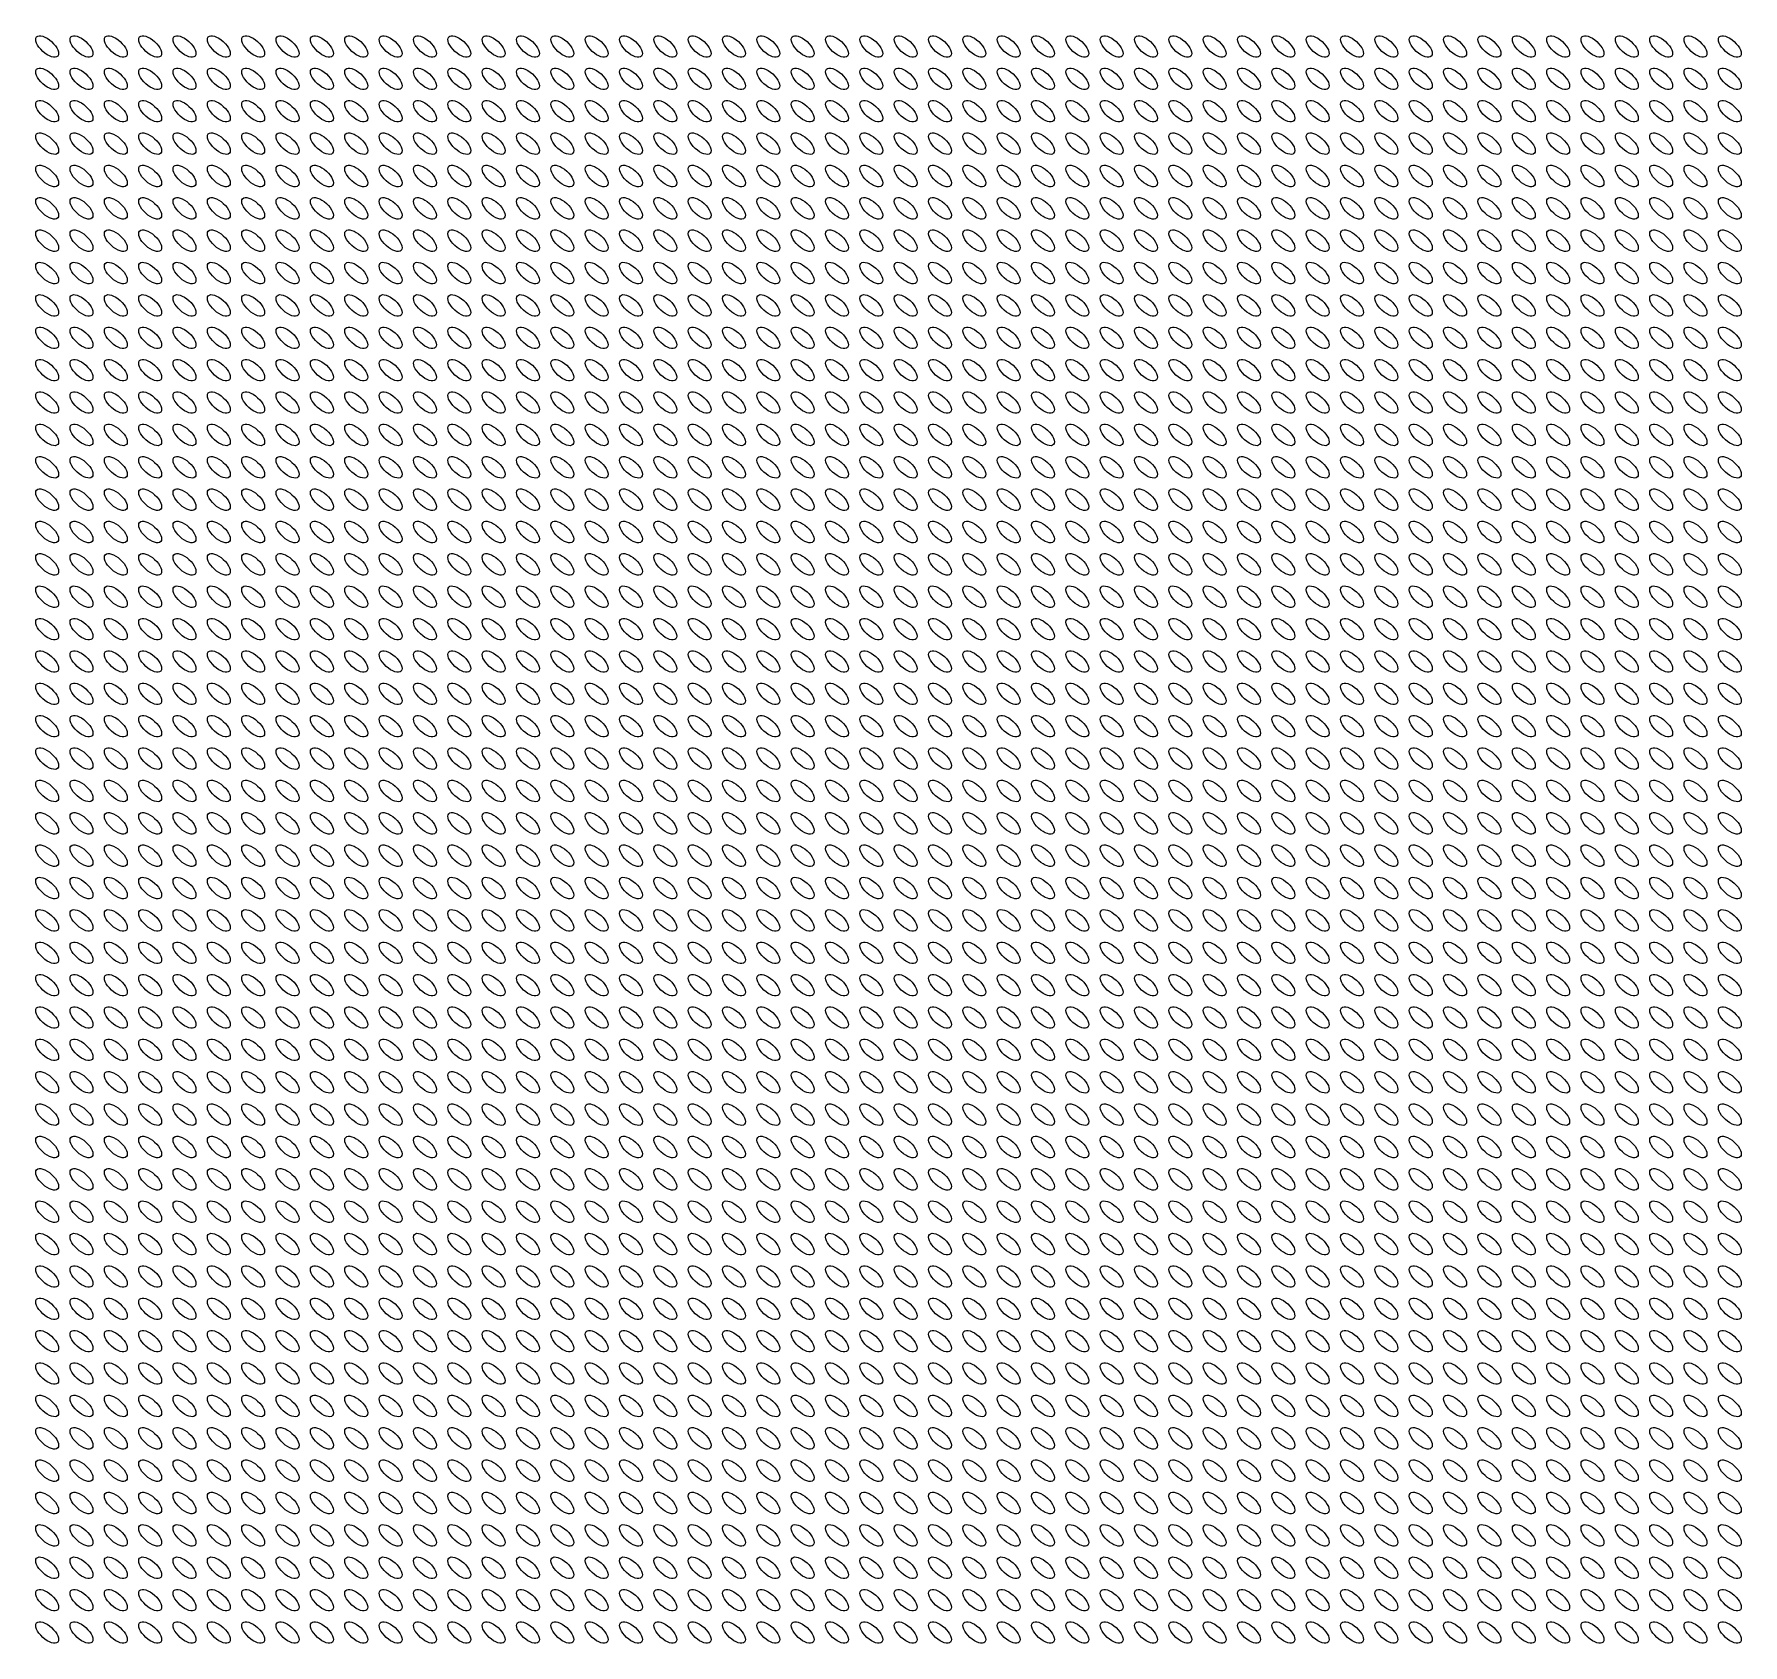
# Model space of a CAD drawing. Header units: millimetres. Extents: x -611 to 549575, y 70 to 518622.
# Drawn here: x -611 to 273812, y 70 to 258725 of the extents above; entities that cross this region are included whole.
import ezdxf

# ---------------------------------------------------------------- set-up
doc = ezdxf.new("R2010")
doc.units = ezdxf.units.MM

# ---------------------------------------------------------------- blocks, each defined once
blk = doc.blocks.new('*U2')
blk.add_ellipse((0, 0), major_axis=(1695, -1547), ratio=0.4610579)
blk = doc.blocks.new('*U3')
at = {"color": 0, "linetype": 'ByBlock', "lineweight": -2, "transparency": 16777216}
for p in [(0, 254699), (5515, 254699), (11030, 254699), (16546, 254699), (22061, 254699), (27576, 254699), (33091, 254699), (38607, 254699), (44122, 254699), (49637, 254699), (55152, 254699), (60668, 254699), (66183, 254699), (71698, 254699), (77213, 254699), (82729, 254699), (88244, 254699), (93759, 254699), (99274, 254699), (104790, 254699), (110305, 254699), (115820, 254699), (121335, 254699), (126851, 254699), (132366, 254699), (137881, 254699), (143396, 254699), (148912, 254699), (154427, 254699), (159942, 254699), (165457, 254699), (170973, 254699), (176488, 254699), (182003, 254699), (187518, 254699), (193034, 254699), (198549, 254699), (204064, 254699), (209579, 254699), (215095, 254699), (220610, 254699), (226125, 254699), (231640, 254699), (237156, 254699), (242671, 254699), (248186, 254699), (253701, 254699), (259217, 254699), (264732, 254699), (270247, 254699), (0, 249501), (5515, 249501), (11030, 249501), (16546, 249501), (22061, 249501), (27576, 249501), (33091, 249501), (38607, 249501), (44122, 249501), (49637, 249501), (55152, 249501), (60668, 249501), (66183, 249501), (71698, 249501), (77213, 249501), (82729, 249501), (88244, 249501), (93759, 249501), (99274, 249501), (104790, 249501), (110305, 249501), (115820, 249501), (121335, 249501), (126851, 249501), (132366, 249501), (137881, 249501), (143396, 249501), (148912, 249501), (154427, 249501), (159942, 249501), (165457, 249501), (170973, 249501), (176488, 249501), (182003, 249501), (187518, 249501), (193034, 249501), (198549, 249501), (204064, 249501), (209579, 249501), (215095, 249501), (220610, 249501), (226125, 249501), (231640, 249501), (237156, 249501), (242671, 249501), (248186, 249501), (253701, 249501), (259217, 249501), (264732, 249501), (270247, 249501), (0, 244303), (5515, 244303), (11030, 244303), (16546, 244303), (22061, 244303), (27576, 244303), (33091, 244303), (38607, 244303), (44122, 244303), (49637, 244303), (55152, 244303), (60668, 244303), (66183, 244303), (71698, 244303), (77213, 244303), (82729, 244303), (88244, 244303), (93759, 244303), (99274, 244303), (104790, 244303), (110305, 244303), (115820, 244303), (121335, 244303), (126851, 244303), (132366, 244303), (137881, 244303), (143396, 244303), (148912, 244303), (154427, 244303), (159942, 244303), (165457, 244303), (170973, 244303), (176488, 244303), (182003, 244303), (187518, 244303), (193034, 244303), (198549, 244303), (204064, 244303), (209579, 244303), (215095, 244303), (220610, 244303), (226125, 244303), (231640, 244303), (237156, 244303), (242671, 244303), (248186, 244303), (253701, 244303), (259217, 244303), (264732, 244303), (270247, 244303), (0, 239105), (5515, 239105), (11030, 239105), (16546, 239105), (22061, 239105), (27576, 239105), (33091, 239105), (38607, 239105), (44122, 239105), (49637, 239105), (55152, 239105), (60668, 239105), (66183, 239105), (71698, 239105), (77213, 239105), (82729, 239105), (88244, 239105), (93759, 239105), (99274, 239105), (104790, 239105), (110305, 239105), (115820, 239105), (121335, 239105), (126851, 239105), (132366, 239105), (137881, 239105), (143396, 239105), (148912, 239105), (154427, 239105), (159942, 239105), (165457, 239105), (170973, 239105), (176488, 239105), (182003, 239105), (187518, 239105), (193034, 239105), (198549, 239105), (204064, 239105), (209579, 239105), (215095, 239105), (220610, 239105), (226125, 239105), (231640, 239105), (237156, 239105), (242671, 239105), (248186, 239105), (253701, 239105), (259217, 239105), (264732, 239105), (270247, 239105), (0, 233907), (5515, 233907), (11030, 233907), (16546, 233907), (22061, 233907), (27576, 233907), (33091, 233907), (38607, 233907), (44122, 233907), (49637, 233907), (55152, 233907), (60668, 233907), (66183, 233907), (71698, 233907), (77213, 233907), (82729, 233907), (88244, 233907), (93759, 233907), (99274, 233907), (104790, 233907), (110305, 233907), (115820, 233907), (121335, 233907), (126851, 233907), (132366, 233907), (137881, 233907), (143396, 233907), (148912, 233907), (154427, 233907), (159942, 233907), (165457, 233907), (170973, 233907), (176488, 233907), (182003, 233907), (187518, 233907), (193034, 233907), (198549, 233907), (204064, 233907), (209579, 233907), (215095, 233907), (220610, 233907), (226125, 233907), (231640, 233907), (237156, 233907), (242671, 233907), (248186, 233907), (253701, 233907), (259217, 233907), (264732, 233907), (270247, 233907), (0, 228709), (5515, 228709), (11030, 228709), (16546, 228709), (22061, 228709), (27576, 228709), (33091, 228709), (38607, 228709), (44122, 228709), (49637, 228709), (55152, 228709), (60668, 228709), (66183, 228709), (71698, 228709), (77213, 228709), (82729, 228709), (88244, 228709), (93759, 228709), (99274, 228709), (104790, 228709), (110305, 228709), (115820, 228709), (121335, 228709), (126851, 228709), (132366, 228709), (137881, 228709), (143396, 228709), (148912, 228709), (154427, 228709), (159942, 228709), (165457, 228709), (170973, 228709), (176488, 228709), (182003, 228709), (187518, 228709), (193034, 228709), (198549, 228709), (204064, 228709), (209579, 228709), (215095, 228709), (220610, 228709), (226125, 228709), (231640, 228709), (237156, 228709), (242671, 228709), (248186, 228709), (253701, 228709), (259217, 228709), (264732, 228709), (270247, 228709), (0, 223511), (5515, 223511), (11030, 223511), (16546, 223511), (22061, 223511), (27576, 223511), (33091, 223511), (38607, 223511), (44122, 223511), (49637, 223511), (55152, 223511), (60668, 223511), (66183, 223511), (71698, 223511), (77213, 223511), (82729, 223511), (88244, 223511), (93759, 223511), (99274, 223511), (104790, 223511), (110305, 223511), (115820, 223511), (121335, 223511), (126851, 223511), (132366, 223511), (137881, 223511), (143396, 223511), (148912, 223511), (154427, 223511), (159942, 223511), (165457, 223511), (170973, 223511), (176488, 223511), (182003, 223511), (187518, 223511), (193034, 223511), (198549, 223511), (204064, 223511), (209579, 223511), (215095, 223511), (220610, 223511), (226125, 223511), (231640, 223511), (237156, 223511), (242671, 223511), (248186, 223511), (253701, 223511), (259217, 223511), (264732, 223511), (270247, 223511), (0, 218314), (5515, 218314), (11030, 218314), (16546, 218314), (22061, 218314), (27576, 218314), (33091, 218314), (38607, 218314), (44122, 218314), (49637, 218314), (55152, 218314), (60668, 218314), (66183, 218314), (71698, 218314), (77213, 218314), (82729, 218314), (88244, 218314), (93759, 218314), (99274, 218314), (104790, 218314), (110305, 218314), (115820, 218314), (121335, 218314), (126851, 218314), (132366, 218314), (137881, 218314), (143396, 218314), (148912, 218314), (154427, 218314), (159942, 218314), (165457, 218314), (170973, 218314), (176488, 218314), (182003, 218314), (187518, 218314), (193034, 218314), (198549, 218314), (204064, 218314), (209579, 218314), (215095, 218314), (220610, 218314), (226125, 218314), (231640, 218314), (237156, 218314), (242671, 218314), (248186, 218314), (253701, 218314), (259217, 218314), (264732, 218314), (270247, 218314), (0, 213116), (5515, 213116), (11030, 213116), (16546, 213116), (22061, 213116), (27576, 213116), (33091, 213116), (38607, 213116), (44122, 213116), (49637, 213116), (55152, 213116), (60668, 213116), (66183, 213116), (71698, 213116), (77213, 213116), (82729, 213116), (88244, 213116), (93759, 213116), (99274, 213116), (104790, 213116), (110305, 213116), (115820, 213116), (121335, 213116), (126851, 213116), (132366, 213116), (137881, 213116), (143396, 213116), (148912, 213116), (154427, 213116), (159942, 213116), (165457, 213116), (170973, 213116), (176488, 213116), (182003, 213116), (187518, 213116), (193034, 213116), (198549, 213116), (204064, 213116), (209579, 213116), (215095, 213116), (220610, 213116), (226125, 213116), (231640, 213116), (237156, 213116), (242671, 213116), (248186, 213116), (253701, 213116), (259217, 213116), (264732, 213116), (270247, 213116), (0, 207918), (5515, 207918), (11030, 207918), (16546, 207918), (22061, 207918), (27576, 207918), (33091, 207918), (38607, 207918), (44122, 207918), (49637, 207918), (55152, 207918), (60668, 207918), (66183, 207918), (71698, 207918), (77213, 207918), (82729, 207918), (88244, 207918), (93759, 207918), (99274, 207918), (104790, 207918), (110305, 207918), (115820, 207918), (121335, 207918), (126851, 207918), (132366, 207918), (137881, 207918), (143396, 207918), (148912, 207918), (154427, 207918), (159942, 207918), (165457, 207918), (170973, 207918), (176488, 207918), (182003, 207918), (187518, 207918), (193034, 207918), (198549, 207918), (204064, 207918), (209579, 207918), (215095, 207918), (220610, 207918), (226125, 207918), (231640, 207918), (237156, 207918), (242671, 207918), (248186, 207918), (253701, 207918), (259217, 207918), (264732, 207918), (270247, 207918), (0, 202720), (5515, 202720), (11030, 202720), (16546, 202720), (22061, 202720), (27576, 202720), (33091, 202720), (38607, 202720), (44122, 202720), (49637, 202720), (55152, 202720), (60668, 202720), (66183, 202720), (71698, 202720), (77213, 202720), (82729, 202720), (88244, 202720), (93759, 202720), (99274, 202720), (104790, 202720), (110305, 202720), (115820, 202720), (121335, 202720), (126851, 202720), (132366, 202720), (137881, 202720), (143396, 202720), (148912, 202720), (154427, 202720), (159942, 202720), (165457, 202720), (170973, 202720), (176488, 202720), (182003, 202720), (187518, 202720), (193034, 202720), (198549, 202720), (204064, 202720), (209579, 202720), (215095, 202720), (220610, 202720), (226125, 202720), (231640, 202720), (237156, 202720), (242671, 202720), (248186, 202720), (253701, 202720), (259217, 202720), (264732, 202720), (270247, 202720), (0, 197522), (5515, 197522), (11030, 197522), (16546, 197522), (22061, 197522), (27576, 197522), (33091, 197522), (38607, 197522), (44122, 197522), (49637, 197522), (55152, 197522), (60668, 197522), (66183, 197522), (71698, 197522), (77213, 197522), (82729, 197522), (88244, 197522), (93759, 197522), (99274, 197522), (104790, 197522), (110305, 197522), (115820, 197522), (121335, 197522), (126851, 197522), (132366, 197522), (137881, 197522), (143396, 197522), (148912, 197522), (154427, 197522), (159942, 197522), (165457, 197522), (170973, 197522), (176488, 197522), (182003, 197522), (187518, 197522), (193034, 197522), (198549, 197522), (204064, 197522), (209579, 197522), (215095, 197522), (220610, 197522), (226125, 197522), (231640, 197522), (237156, 197522), (242671, 197522), (248186, 197522), (253701, 197522), (259217, 197522), (264732, 197522), (270247, 197522), (0, 192324), (5515, 192324), (11030, 192324), (16546, 192324), (22061, 192324), (27576, 192324), (33091, 192324), (38607, 192324), (44122, 192324), (49637, 192324), (55152, 192324), (60668, 192324), (66183, 192324), (71698, 192324), (77213, 192324), (82729, 192324), (88244, 192324), (93759, 192324), (99274, 192324), (104790, 192324), (110305, 192324), (115820, 192324), (121335, 192324), (126851, 192324), (132366, 192324), (137881, 192324), (143396, 192324), (148912, 192324), (154427, 192324), (159942, 192324), (165457, 192324), (170973, 192324), (176488, 192324), (182003, 192324), (187518, 192324), (193034, 192324), (198549, 192324), (204064, 192324), (209579, 192324), (215095, 192324), (220610, 192324), (226125, 192324), (231640, 192324), (237156, 192324), (242671, 192324), (248186, 192324), (253701, 192324), (259217, 192324), (264732, 192324), (270247, 192324), (0, 187126), (5515, 187126), (11030, 187126), (16546, 187126), (22061, 187126), (27576, 187126), (33091, 187126), (38607, 187126), (44122, 187126), (49637, 187126), (55152, 187126), (60668, 187126), (66183, 187126), (71698, 187126), (77213, 187126), (82729, 187126), (88244, 187126), (93759, 187126), (99274, 187126), (104790, 187126), (110305, 187126), (115820, 187126), (121335, 187126), (126851, 187126), (132366, 187126), (137881, 187126), (143396, 187126), (148912, 187126), (154427, 187126), (159942, 187126), (165457, 187126), (170973, 187126), (176488, 187126), (182003, 187126), (187518, 187126), (193034, 187126), (198549, 187126), (204064, 187126), (209579, 187126), (215095, 187126), (220610, 187126), (226125, 187126), (231640, 187126), (237156, 187126), (242671, 187126), (248186, 187126), (253701, 187126), (259217, 187126), (264732, 187126), (270247, 187126), (0, 181928), (5515, 181928), (11030, 181928), (16546, 181928), (22061, 181928), (27576, 181928), (33091, 181928), (38607, 181928), (44122, 181928), (49637, 181928), (55152, 181928), (60668, 181928), (66183, 181928), (71698, 181928), (77213, 181928), (82729, 181928), (88244, 181928), (93759, 181928), (99274, 181928), (104790, 181928), (110305, 181928), (115820, 181928), (121335, 181928), (126851, 181928), (132366, 181928), (137881, 181928), (143396, 181928), (148912, 181928), (154427, 181928), (159942, 181928), (165457, 181928), (170973, 181928), (176488, 181928), (182003, 181928), (187518, 181928), (193034, 181928), (198549, 181928), (204064, 181928), (209579, 181928), (215095, 181928), (220610, 181928), (226125, 181928), (231640, 181928), (237156, 181928), (242671, 181928), (248186, 181928), (253701, 181928), (259217, 181928), (264732, 181928), (270247, 181928), (0, 176730), (5515, 176730), (11030, 176730), (16546, 176730), (22061, 176730), (27576, 176730), (33091, 176730), (38607, 176730), (44122, 176730), (49637, 176730), (55152, 176730), (60668, 176730), (66183, 176730), (71698, 176730), (77213, 176730), (82729, 176730), (88244, 176730), (93759, 176730), (99274, 176730), (104790, 176730), (110305, 176730), (115820, 176730), (121335, 176730), (126851, 176730), (132366, 176730), (137881, 176730), (143396, 176730), (148912, 176730), (154427, 176730), (159942, 176730), (165457, 176730), (170973, 176730), (176488, 176730), (182003, 176730), (187518, 176730), (193034, 176730), (198549, 176730), (204064, 176730), (209579, 176730), (215095, 176730), (220610, 176730), (226125, 176730), (231640, 176730), (237156, 176730), (242671, 176730), (248186, 176730), (253701, 176730), (259217, 176730), (264732, 176730), (270247, 176730), (0, 171532), (5515, 171532), (11030, 171532), (16546, 171532), (22061, 171532), (27576, 171532), (33091, 171532), (38607, 171532), (44122, 171532), (49637, 171532), (55152, 171532), (60668, 171532), (66183, 171532), (71698, 171532), (77213, 171532), (82729, 171532), (88244, 171532), (93759, 171532), (99274, 171532), (104790, 171532), (110305, 171532), (115820, 171532), (121335, 171532), (126851, 171532), (132366, 171532), (137881, 171532), (143396, 171532), (148912, 171532), (154427, 171532), (159942, 171532), (165457, 171532), (170973, 171532), (176488, 171532), (182003, 171532), (187518, 171532), (193034, 171532), (198549, 171532), (204064, 171532), (209579, 171532), (215095, 171532), (220610, 171532), (226125, 171532), (231640, 171532), (237156, 171532), (242671, 171532), (248186, 171532), (253701, 171532), (259217, 171532), (264732, 171532), (270247, 171532), (0, 166334), (5515, 166334), (11030, 166334), (16546, 166334), (22061, 166334), (27576, 166334), (33091, 166334), (38607, 166334), (44122, 166334), (49637, 166334), (55152, 166334), (60668, 166334), (66183, 166334), (71698, 166334), (77213, 166334), (82729, 166334), (88244, 166334), (93759, 166334), (99274, 166334), (104790, 166334), (110305, 166334), (115820, 166334), (121335, 166334), (126851, 166334), (132366, 166334), (137881, 166334), (143396, 166334), (148912, 166334), (154427, 166334), (159942, 166334), (165457, 166334), (170973, 166334), (176488, 166334), (182003, 166334), (187518, 166334), (193034, 166334), (198549, 166334), (204064, 166334), (209579, 166334), (215095, 166334), (220610, 166334), (226125, 166334), (231640, 166334), (237156, 166334), (242671, 166334), (248186, 166334), (253701, 166334), (259217, 166334), (264732, 166334), (270247, 166334), (0, 161136), (5515, 161136), (11030, 161136), (16546, 161136), (22061, 161136), (27576, 161136), (33091, 161136), (38607, 161136), (44122, 161136), (49637, 161136), (55152, 161136), (60668, 161136), (66183, 161136), (71698, 161136), (77213, 161136), (82729, 161136), (88244, 161136), (93759, 161136), (99274, 161136), (104790, 161136), (110305, 161136), (115820, 161136), (121335, 161136), (126851, 161136), (132366, 161136), (137881, 161136), (143396, 161136), (148912, 161136), (154427, 161136), (159942, 161136), (165457, 161136), (170973, 161136), (176488, 161136), (182003, 161136), (187518, 161136), (193034, 161136), (198549, 161136), (204064, 161136), (209579, 161136), (215095, 161136), (220610, 161136), (226125, 161136), (231640, 161136), (237156, 161136), (242671, 161136), (248186, 161136), (253701, 161136), (259217, 161136), (264732, 161136), (270247, 161136), (0, 155938), (5515, 155938), (11030, 155938), (16546, 155938), (22061, 155938), (27576, 155938), (33091, 155938), (38607, 155938), (44122, 155938), (49637, 155938), (55152, 155938), (60668, 155938), (66183, 155938), (71698, 155938), (77213, 155938), (82729, 155938), (88244, 155938), (93759, 155938), (99274, 155938), (104790, 155938), (110305, 155938), (115820, 155938), (121335, 155938), (126851, 155938), (132366, 155938), (137881, 155938), (143396, 155938), (148912, 155938), (154427, 155938), (159942, 155938), (165457, 155938), (170973, 155938), (176488, 155938), (182003, 155938), (187518, 155938), (193034, 155938), (198549, 155938), (204064, 155938), (209579, 155938), (215095, 155938), (220610, 155938), (226125, 155938), (231640, 155938), (237156, 155938), (242671, 155938), (248186, 155938), (253701, 155938), (259217, 155938), (264732, 155938), (270247, 155938), (0, 150740), (5515, 150740), (11030, 150740), (16546, 150740), (22061, 150740), (27576, 150740), (33091, 150740), (38607, 150740), (44122, 150740), (49637, 150740), (55152, 150740), (60668, 150740), (66183, 150740), (71698, 150740), (77213, 150740), (82729, 150740), (88244, 150740), (93759, 150740), (99274, 150740), (104790, 150740), (110305, 150740), (115820, 150740), (121335, 150740), (126851, 150740), (132366, 150740), (137881, 150740), (143396, 150740), (148912, 150740), (154427, 150740), (159942, 150740), (165457, 150740), (170973, 150740), (176488, 150740), (182003, 150740), (187518, 150740), (193034, 150740), (198549, 150740), (204064, 150740), (209579, 150740), (215095, 150740), (220610, 150740), (226125, 150740), (231640, 150740), (237156, 150740), (242671, 150740), (248186, 150740), (253701, 150740), (259217, 150740), (264732, 150740), (270247, 150740), (0, 145542), (5515, 145542), (11030, 145542), (16546, 145542), (22061, 145542), (27576, 145542), (33091, 145542), (38607, 145542), (44122, 145542), (49637, 145542), (55152, 145542), (60668, 145542), (66183, 145542), (71698, 145542), (77213, 145542), (82729, 145542), (88244, 145542), (93759, 145542), (99274, 145542), (104790, 145542), (110305, 145542), (115820, 145542), (121335, 145542), (126851, 145542), (132366, 145542), (137881, 145542), (143396, 145542), (148912, 145542), (154427, 145542), (159942, 145542), (165457, 145542), (170973, 145542), (176488, 145542), (182003, 145542), (187518, 145542), (193034, 145542), (198549, 145542), (204064, 145542), (209579, 145542), (215095, 145542), (220610, 145542), (226125, 145542), (231640, 145542), (237156, 145542), (242671, 145542), (248186, 145542), (253701, 145542), (259217, 145542), (264732, 145542), (270247, 145542), (0, 140344), (5515, 140344), (11030, 140344), (16546, 140344), (22061, 140344), (27576, 140344), (33091, 140344), (38607, 140344), (44122, 140344), (49637, 140344), (55152, 140344), (60668, 140344), (66183, 140344), (71698, 140344), (77213, 140344), (82729, 140344), (88244, 140344), (93759, 140344), (99274, 140344), (104790, 140344), (110305, 140344), (115820, 140344), (121335, 140344), (126851, 140344), (132366, 140344), (137881, 140344), (143396, 140344), (148912, 140344), (154427, 140344), (159942, 140344), (165457, 140344), (170973, 140344), (176488, 140344), (182003, 140344), (187518, 140344), (193034, 140344), (198549, 140344), (204064, 140344), (209579, 140344), (215095, 140344), (220610, 140344), (226125, 140344), (231640, 140344), (237156, 140344), (242671, 140344), (248186, 140344), (253701, 140344), (259217, 140344), (264732, 140344), (270247, 140344), (0, 135146), (5515, 135146), (11030, 135146), (16546, 135146), (22061, 135146), (27576, 135146), (33091, 135146), (38607, 135146), (44122, 135146), (49637, 135146), (55152, 135146), (60668, 135146), (66183, 135146), (71698, 135146), (77213, 135146), (82729, 135146), (88244, 135146), (93759, 135146), (99274, 135146), (104790, 135146), (110305, 135146), (115820, 135146), (121335, 135146), (126851, 135146), (132366, 135146), (137881, 135146), (143396, 135146), (148912, 135146), (154427, 135146), (159942, 135146), (165457, 135146), (170973, 135146), (176488, 135146), (182003, 135146), (187518, 135146), (193034, 135146), (198549, 135146), (204064, 135146), (209579, 135146), (215095, 135146), (220610, 135146), (226125, 135146), (231640, 135146), (237156, 135146), (242671, 135146), (248186, 135146), (253701, 135146), (259217, 135146), (264732, 135146), (270247, 135146), (0, 129949), (5515, 129949), (11030, 129949), (16546, 129949), (22061, 129949), (27576, 129949), (33091, 129949), (38607, 129949), (44122, 129949), (49637, 129949), (55152, 129949), (60668, 129949), (66183, 129949), (71698, 129949), (77213, 129949), (82729, 129949), (88244, 129949), (93759, 129949), (99274, 129949), (104790, 129949), (110305, 129949), (115820, 129949), (121335, 129949), (126851, 129949), (132366, 129949), (137881, 129949), (143396, 129949), (148912, 129949), (154427, 129949), (159942, 129949), (165457, 129949), (170973, 129949), (176488, 129949), (182003, 129949), (187518, 129949), (193034, 129949), (198549, 129949), (204064, 129949), (209579, 129949), (215095, 129949), (220610, 129949), (226125, 129949), (231640, 129949), (237156, 129949), (242671, 129949), (248186, 129949), (253701, 129949), (259217, 129949), (264732, 129949), (270247, 129949), (0, 124751), (5515, 124751), (11030, 124751), (16546, 124751), (22061, 124751), (27576, 124751), (33091, 124751), (38607, 124751), (44122, 124751), (49637, 124751), (55152, 124751), (60668, 124751), (66183, 124751), (71698, 124751), (77213, 124751), (82729, 124751), (88244, 124751), (93759, 124751), (99274, 124751), (104790, 124751), (110305, 124751), (115820, 124751), (121335, 124751), (126851, 124751), (132366, 124751), (137881, 124751), (143396, 124751), (148912, 124751), (154427, 124751), (159942, 124751), (165457, 124751), (170973, 124751), (176488, 124751), (182003, 124751), (187518, 124751), (193034, 124751), (198549, 124751), (204064, 124751), (209579, 124751), (215095, 124751), (220610, 124751), (226125, 124751), (231640, 124751), (237156, 124751), (242671, 124751), (248186, 124751), (253701, 124751), (259217, 124751), (264732, 124751), (270247, 124751), (0, 119553), (5515, 119553), (11030, 119553), (16546, 119553), (22061, 119553), (27576, 119553), (33091, 119553), (38607, 119553), (44122, 119553), (49637, 119553), (55152, 119553), (60668, 119553), (66183, 119553), (71698, 119553), (77213, 119553), (82729, 119553), (88244, 119553), (93759, 119553), (99274, 119553), (104790, 119553), (110305, 119553), (115820, 119553), (121335, 119553), (126851, 119553), (132366, 119553), (137881, 119553), (143396, 119553), (148912, 119553), (154427, 119553), (159942, 119553), (165457, 119553), (170973, 119553), (176488, 119553), (182003, 119553), (187518, 119553), (193034, 119553), (198549, 119553), (204064, 119553), (209579, 119553), (215095, 119553), (220610, 119553), (226125, 119553), (231640, 119553), (237156, 119553), (242671, 119553), (248186, 119553), (253701, 119553), (259217, 119553), (264732, 119553), (270247, 119553), (0, 114355), (5515, 114355), (11030, 114355), (16546, 114355), (22061, 114355), (27576, 114355), (33091, 114355), (38607, 114355), (44122, 114355), (49637, 114355), (55152, 114355), (60668, 114355), (66183, 114355), (71698, 114355), (77213, 114355), (82729, 114355), (88244, 114355), (93759, 114355), (99274, 114355), (104790, 114355), (110305, 114355), (115820, 114355), (121335, 114355), (126851, 114355), (132366, 114355), (137881, 114355), (143396, 114355), (148912, 114355), (154427, 114355), (159942, 114355), (165457, 114355), (170973, 114355), (176488, 114355), (182003, 114355), (187518, 114355), (193034, 114355), (198549, 114355), (204064, 114355), (209579, 114355), (215095, 114355), (220610, 114355), (226125, 114355), (231640, 114355), (237156, 114355), (242671, 114355), (248186, 114355), (253701, 114355), (259217, 114355), (264732, 114355), (270247, 114355), (0, 109157), (5515, 109157), (11030, 109157), (16546, 109157), (22061, 109157), (27576, 109157), (33091, 109157), (38607, 109157), (44122, 109157), (49637, 109157), (55152, 109157), (60668, 109157), (66183, 109157), (71698, 109157), (77213, 109157), (82729, 109157), (88244, 109157), (93759, 109157), (99274, 109157), (104790, 109157), (110305, 109157), (115820, 109157), (121335, 109157), (126851, 109157), (132366, 109157), (137881, 109157), (143396, 109157), (148912, 109157), (154427, 109157), (159942, 109157), (165457, 109157), (170973, 109157), (176488, 109157), (182003, 109157), (187518, 109157), (193034, 109157), (198549, 109157), (204064, 109157), (209579, 109157), (215095, 109157), (220610, 109157), (226125, 109157), (231640, 109157), (237156, 109157), (242671, 109157), (248186, 109157), (253701, 109157), (259217, 109157), (264732, 109157), (270247, 109157), (0, 103959), (5515, 103959), (11030, 103959), (16546, 103959), (22061, 103959), (27576, 103959), (33091, 103959), (38607, 103959), (44122, 103959), (49637, 103959), (55152, 103959), (60668, 103959), (66183, 103959), (71698, 103959), (77213, 103959), (82729, 103959), (88244, 103959), (93759, 103959), (99274, 103959), (104790, 103959), (110305, 103959), (115820, 103959), (121335, 103959), (126851, 103959), (132366, 103959), (137881, 103959), (143396, 103959), (148912, 103959), (154427, 103959), (159942, 103959), (165457, 103959), (170973, 103959), (176488, 103959), (182003, 103959), (187518, 103959), (193034, 103959), (198549, 103959), (204064, 103959), (209579, 103959), (215095, 103959), (220610, 103959), (226125, 103959), (231640, 103959), (237156, 103959), (242671, 103959), (248186, 103959), (253701, 103959), (259217, 103959), (264732, 103959), (270247, 103959), (0, 98761), (5515, 98761), (11030, 98761), (16546, 98761), (22061, 98761), (27576, 98761), (33091, 98761), (38607, 98761), (44122, 98761), (49637, 98761), (55152, 98761), (60668, 98761), (66183, 98761), (71698, 98761), (77213, 98761), (82729, 98761), (88244, 98761), (93759, 98761), (99274, 98761), (104790, 98761), (110305, 98761), (115820, 98761), (121335, 98761), (126851, 98761), (132366, 98761), (137881, 98761), (143396, 98761), (148912, 98761), (154427, 98761), (159942, 98761), (165457, 98761), (170973, 98761), (176488, 98761), (182003, 98761), (187518, 98761), (193034, 98761), (198549, 98761), (204064, 98761), (209579, 98761), (215095, 98761), (220610, 98761), (226125, 98761), (231640, 98761), (237156, 98761), (242671, 98761), (248186, 98761), (253701, 98761), (259217, 98761), (264732, 98761), (270247, 98761), (0, 93563), (5515, 93563), (11030, 93563), (16546, 93563), (22061, 93563), (27576, 93563), (33091, 93563), (38607, 93563), (44122, 93563), (49637, 93563), (55152, 93563), (60668, 93563), (66183, 93563), (71698, 93563), (77213, 93563), (82729, 93563), (88244, 93563), (93759, 93563), (99274, 93563), (104790, 93563), (110305, 93563), (115820, 93563), (121335, 93563), (126851, 93563), (132366, 93563), (137881, 93563), (143396, 93563), (148912, 93563), (154427, 93563), (159942, 93563), (165457, 93563), (170973, 93563), (176488, 93563), (182003, 93563), (187518, 93563), (193034, 93563), (198549, 93563), (204064, 93563), (209579, 93563), (215095, 93563), (220610, 93563), (226125, 93563), (231640, 93563), (237156, 93563), (242671, 93563), (248186, 93563), (253701, 93563), (259217, 93563), (264732, 93563), (270247, 93563), (0, 88365), (5515, 88365), (11030, 88365), (16546, 88365), (22061, 88365), (27576, 88365), (33091, 88365), (38607, 88365), (44122, 88365), (49637, 88365), (55152, 88365), (60668, 88365), (66183, 88365), (71698, 88365), (77213, 88365), (82729, 88365), (88244, 88365), (93759, 88365), (99274, 88365), (104790, 88365), (110305, 88365), (115820, 88365), (121335, 88365), (126851, 88365), (132366, 88365), (137881, 88365), (143396, 88365), (148912, 88365), (154427, 88365), (159942, 88365), (165457, 88365), (170973, 88365), (176488, 88365), (182003, 88365), (187518, 88365), (193034, 88365), (198549, 88365), (204064, 88365), (209579, 88365), (215095, 88365), (220610, 88365), (226125, 88365), (231640, 88365), (237156, 88365), (242671, 88365), (248186, 88365), (253701, 88365), (259217, 88365), (264732, 88365), (270247, 88365), (0, 83167), (5515, 83167), (11030, 83167), (16546, 83167), (22061, 83167), (27576, 83167), (33091, 83167), (38607, 83167), (44122, 83167), (49637, 83167), (55152, 83167), (60668, 83167), (66183, 83167), (71698, 83167), (77213, 83167), (82729, 83167), (88244, 83167), (93759, 83167), (99274, 83167), (104790, 83167), (110305, 83167), (115820, 83167), (121335, 83167), (126851, 83167), (132366, 83167), (137881, 83167), (143396, 83167), (148912, 83167), (154427, 83167), (159942, 83167), (165457, 83167), (170973, 83167), (176488, 83167), (182003, 83167), (187518, 83167), (193034, 83167), (198549, 83167), (204064, 83167), (209579, 83167), (215095, 83167), (220610, 83167), (226125, 83167), (231640, 83167), (237156, 83167), (242671, 83167), (248186, 83167), (253701, 83167), (259217, 83167), (264732, 83167), (270247, 83167), (0, 77969), (5515, 77969), (11030, 77969), (16546, 77969), (22061, 77969), (27576, 77969), (33091, 77969), (38607, 77969), (44122, 77969), (49637, 77969), (55152, 77969), (60668, 77969), (66183, 77969), (71698, 77969), (77213, 77969), (82729, 77969), (88244, 77969), (93759, 77969), (99274, 77969), (104790, 77969), (110305, 77969), (115820, 77969), (121335, 77969), (126851, 77969), (132366, 77969), (137881, 77969), (143396, 77969), (148912, 77969), (154427, 77969), (159942, 77969), (165457, 77969), (170973, 77969), (176488, 77969), (182003, 77969), (187518, 77969), (193034, 77969), (198549, 77969), (204064, 77969), (209579, 77969), (215095, 77969), (220610, 77969), (226125, 77969), (231640, 77969), (237156, 77969), (242671, 77969), (248186, 77969), (253701, 77969), (259217, 77969), (264732, 77969), (270247, 77969), (0, 72771), (5515, 72771), (11030, 72771), (16546, 72771), (22061, 72771), (27576, 72771), (33091, 72771), (38607, 72771), (44122, 72771), (49637, 72771), (55152, 72771), (60668, 72771), (66183, 72771), (71698, 72771), (77213, 72771), (82729, 72771), (88244, 72771), (93759, 72771), (99274, 72771), (104790, 72771), (110305, 72771), (115820, 72771), (121335, 72771), (126851, 72771), (132366, 72771), (137881, 72771), (143396, 72771), (148912, 72771), (154427, 72771), (159942, 72771), (165457, 72771), (170973, 72771), (176488, 72771), (182003, 72771), (187518, 72771), (193034, 72771), (198549, 72771), (204064, 72771), (209579, 72771), (215095, 72771), (220610, 72771), (226125, 72771), (231640, 72771), (237156, 72771), (242671, 72771), (248186, 72771), (253701, 72771), (259217, 72771), (264732, 72771), (270247, 72771), (0, 67573), (5515, 67573), (11030, 67573), (16546, 67573), (22061, 67573), (27576, 67573), (33091, 67573), (38607, 67573), (44122, 67573), (49637, 67573), (55152, 67573), (60668, 67573), (66183, 67573), (71698, 67573), (77213, 67573), (82729, 67573), (88244, 67573), (93759, 67573), (99274, 67573), (104790, 67573), (110305, 67573), (115820, 67573), (121335, 67573), (126851, 67573), (132366, 67573), (137881, 67573), (143396, 67573), (148912, 67573), (154427, 67573), (159942, 67573), (165457, 67573), (170973, 67573), (176488, 67573), (182003, 67573), (187518, 67573), (193034, 67573), (198549, 67573), (204064, 67573), (209579, 67573), (215095, 67573), (220610, 67573), (226125, 67573), (231640, 67573), (237156, 67573), (242671, 67573), (248186, 67573), (253701, 67573), (259217, 67573), (264732, 67573), (270247, 67573), (0, 62375), (5515, 62375), (11030, 62375), (16546, 62375), (22061, 62375), (27576, 62375), (33091, 62375), (38607, 62375), (44122, 62375), (49637, 62375), (55152, 62375), (60668, 62375), (66183, 62375), (71698, 62375), (77213, 62375), (82729, 62375), (88244, 62375), (93759, 62375), (99274, 62375), (104790, 62375), (110305, 62375), (115820, 62375), (121335, 62375), (126851, 62375), (132366, 62375), (137881, 62375), (143396, 62375), (148912, 62375), (154427, 62375), (159942, 62375), (165457, 62375), (170973, 62375), (176488, 62375), (182003, 62375), (187518, 62375), (193034, 62375), (198549, 62375), (204064, 62375), (209579, 62375), (215095, 62375), (220610, 62375), (226125, 62375), (231640, 62375), (237156, 62375), (242671, 62375), (248186, 62375), (253701, 62375), (259217, 62375), (264732, 62375), (270247, 62375), (0, 57177), (5515, 57177), (11030, 57177), (16546, 57177), (22061, 57177), (27576, 57177), (33091, 57177), (38607, 57177), (44122, 57177), (49637, 57177), (55152, 57177), (60668, 57177), (66183, 57177), (71698, 57177), (77213, 57177), (82729, 57177), (88244, 57177), (93759, 57177), (99274, 57177), (104790, 57177), (110305, 57177), (115820, 57177), (121335, 57177), (126851, 57177), (132366, 57177), (137881, 57177), (143396, 57177), (148912, 57177), (154427, 57177), (159942, 57177), (165457, 57177), (170973, 57177), (176488, 57177), (182003, 57177), (187518, 57177), (193034, 57177), (198549, 57177), (204064, 57177), (209579, 57177), (215095, 57177), (220610, 57177), (226125, 57177), (231640, 57177), (237156, 57177), (242671, 57177), (248186, 57177), (253701, 57177), (259217, 57177), (264732, 57177), (270247, 57177), (0, 51979), (5515, 51979), (11030, 51979), (16546, 51979), (22061, 51979), (27576, 51979), (33091, 51979), (38607, 51979), (44122, 51979), (49637, 51979), (55152, 51979), (60668, 51979), (66183, 51979), (71698, 51979), (77213, 51979), (82729, 51979), (88244, 51979), (93759, 51979), (99274, 51979), (104790, 51979), (110305, 51979), (115820, 51979), (121335, 51979), (126851, 51979), (132366, 51979), (137881, 51979), (143396, 51979), (148912, 51979), (154427, 51979), (159942, 51979), (165457, 51979), (170973, 51979), (176488, 51979), (182003, 51979), (187518, 51979), (193034, 51979), (198549, 51979), (204064, 51979), (209579, 51979), (215095, 51979), (220610, 51979), (226125, 51979), (231640, 51979), (237156, 51979), (242671, 51979), (248186, 51979), (253701, 51979), (259217, 51979), (264732, 51979), (270247, 51979), (0, 46781), (5515, 46781), (11030, 46781), (16546, 46781), (22061, 46781), (27576, 46781), (33091, 46781), (38607, 46781), (44122, 46781), (49637, 46781), (55152, 46781), (60668, 46781), (66183, 46781), (71698, 46781), (77213, 46781), (82729, 46781), (88244, 46781), (93759, 46781), (99274, 46781), (104790, 46781), (110305, 46781), (115820, 46781), (121335, 46781), (126851, 46781), (132366, 46781), (137881, 46781), (143396, 46781), (148912, 46781), (154427, 46781), (159942, 46781), (165457, 46781), (170973, 46781), (176488, 46781), (182003, 46781), (187518, 46781), (193034, 46781), (198549, 46781), (204064, 46781), (209579, 46781), (215095, 46781), (220610, 46781), (226125, 46781), (231640, 46781), (237156, 46781), (242671, 46781), (248186, 46781), (253701, 46781), (259217, 46781), (264732, 46781), (270247, 46781), (0, 41584), (5515, 41584), (11030, 41584), (16546, 41584), (22061, 41584), (27576, 41584), (33091, 41584), (38607, 41584), (44122, 41584), (49637, 41584), (55152, 41584), (60668, 41584), (66183, 41584), (71698, 41584), (77213, 41584), (82729, 41584), (88244, 41584), (93759, 41584), (99274, 41584), (104790, 41584), (110305, 41584), (115820, 41584), (121335, 41584), (126851, 41584), (132366, 41584), (137881, 41584), (143396, 41584), (148912, 41584), (154427, 41584), (159942, 41584), (165457, 41584), (170973, 41584), (176488, 41584), (182003, 41584), (187518, 41584), (193034, 41584), (198549, 41584), (204064, 41584), (209579, 41584), (215095, 41584), (220610, 41584), (226125, 41584), (231640, 41584), (237156, 41584), (242671, 41584), (248186, 41584), (253701, 41584), (259217, 41584), (264732, 41584), (270247, 41584), (0, 36386), (5515, 36386), (11030, 36386), (16546, 36386), (22061, 36386), (27576, 36386), (33091, 36386), (38607, 36386), (44122, 36386), (49637, 36386), (55152, 36386), (60668, 36386), (66183, 36386), (71698, 36386), (77213, 36386), (82729, 36386), (88244, 36386), (93759, 36386), (99274, 36386), (104790, 36386), (110305, 36386), (115820, 36386), (121335, 36386), (126851, 36386), (132366, 36386), (137881, 36386), (143396, 36386), (148912, 36386), (154427, 36386), (159942, 36386), (165457, 36386), (170973, 36386), (176488, 36386), (182003, 36386), (187518, 36386), (193034, 36386), (198549, 36386), (204064, 36386), (209579, 36386), (215095, 36386), (220610, 36386), (226125, 36386), (231640, 36386), (237156, 36386), (242671, 36386), (248186, 36386), (253701, 36386), (259217, 36386), (264732, 36386), (270247, 36386), (0, 31188), (5515, 31188), (11030, 31188), (16546, 31188), (22061, 31188), (27576, 31188), (33091, 31188), (38607, 31188), (44122, 31188), (49637, 31188), (55152, 31188), (60668, 31188), (66183, 31188), (71698, 31188), (77213, 31188), (82729, 31188), (88244, 31188), (93759, 31188), (99274, 31188), (104790, 31188), (110305, 31188), (115820, 31188), (121335, 31188), (126851, 31188), (132366, 31188), (137881, 31188), (143396, 31188), (148912, 31188), (154427, 31188), (159942, 31188), (165457, 31188), (170973, 31188), (176488, 31188), (182003, 31188), (187518, 31188), (193034, 31188), (198549, 31188), (204064, 31188), (209579, 31188), (215095, 31188), (220610, 31188), (226125, 31188), (231640, 31188), (237156, 31188), (242671, 31188), (248186, 31188), (253701, 31188), (259217, 31188), (264732, 31188), (270247, 31188), (0, 25990), (5515, 25990), (11030, 25990), (16546, 25990), (22061, 25990), (27576, 25990), (33091, 25990), (38607, 25990), (44122, 25990), (49637, 25990), (55152, 25990), (60668, 25990), (66183, 25990), (71698, 25990), (77213, 25990), (82729, 25990), (88244, 25990), (93759, 25990), (99274, 25990), (104790, 25990), (110305, 25990), (115820, 25990), (121335, 25990), (126851, 25990), (132366, 25990), (137881, 25990), (143396, 25990), (148912, 25990), (154427, 25990), (159942, 25990), (165457, 25990), (170973, 25990), (176488, 25990), (182003, 25990), (187518, 25990), (193034, 25990), (198549, 25990), (204064, 25990), (209579, 25990), (215095, 25990), (220610, 25990), (226125, 25990), (231640, 25990), (237156, 25990), (242671, 25990), (248186, 25990), (253701, 25990), (259217, 25990), (264732, 25990), (270247, 25990), (0, 20792), (5515, 20792), (11030, 20792), (16546, 20792), (22061, 20792), (27576, 20792), (33091, 20792), (38607, 20792), (44122, 20792), (49637, 20792), (55152, 20792), (60668, 20792), (66183, 20792), (71698, 20792), (77213, 20792), (82729, 20792), (88244, 20792), (93759, 20792), (99274, 20792), (104790, 20792), (110305, 20792), (115820, 20792), (121335, 20792), (126851, 20792), (132366, 20792), (137881, 20792), (143396, 20792), (148912, 20792), (154427, 20792), (159942, 20792), (165457, 20792), (170973, 20792), (176488, 20792), (182003, 20792), (187518, 20792), (193034, 20792), (198549, 20792), (204064, 20792), (209579, 20792), (215095, 20792), (220610, 20792), (226125, 20792), (231640, 20792), (237156, 20792), (242671, 20792), (248186, 20792), (253701, 20792), (259217, 20792), (264732, 20792), (270247, 20792), (0, 15594), (5515, 15594), (11030, 15594), (16546, 15594), (22061, 15594), (27576, 15594), (33091, 15594), (38607, 15594), (44122, 15594), (49637, 15594), (55152, 15594), (60668, 15594), (66183, 15594), (71698, 15594), (77213, 15594), (82729, 15594), (88244, 15594), (93759, 15594), (99274, 15594), (104790, 15594), (110305, 15594), (115820, 15594), (121335, 15594), (126851, 15594), (132366, 15594), (137881, 15594), (143396, 15594), (148912, 15594), (154427, 15594), (159942, 15594), (165457, 15594), (170973, 15594), (176488, 15594), (182003, 15594), (187518, 15594), (193034, 15594), (198549, 15594), (204064, 15594), (209579, 15594), (215095, 15594), (220610, 15594), (226125, 15594), (231640, 15594), (237156, 15594), (242671, 15594), (248186, 15594), (253701, 15594), (259217, 15594), (264732, 15594), (270247, 15594), (0, 10396), (5515, 10396), (11030, 10396), (16546, 10396), (22061, 10396), (27576, 10396), (33091, 10396), (38607, 10396), (44122, 10396), (49637, 10396), (55152, 10396), (60668, 10396), (66183, 10396), (71698, 10396), (77213, 10396), (82729, 10396), (88244, 10396), (93759, 10396), (99274, 10396), (104790, 10396), (110305, 10396), (115820, 10396), (121335, 10396), (126851, 10396), (132366, 10396), (137881, 10396), (143396, 10396), (148912, 10396), (154427, 10396), (159942, 10396), (165457, 10396), (170973, 10396), (176488, 10396), (182003, 10396), (187518, 10396), (193034, 10396), (198549, 10396), (204064, 10396), (209579, 10396), (215095, 10396), (220610, 10396), (226125, 10396), (231640, 10396), (237156, 10396), (242671, 10396), (248186, 10396), (253701, 10396), (259217, 10396), (264732, 10396), (270247, 10396), (0, 5198), (5515, 5198), (11030, 5198), (16546, 5198), (22061, 5198), (27576, 5198), (33091, 5198), (38607, 5198), (44122, 5198), (49637, 5198), (55152, 5198), (60668, 5198), (66183, 5198), (71698, 5198), (77213, 5198), (82729, 5198), (88244, 5198), (93759, 5198), (99274, 5198), (104790, 5198), (110305, 5198), (115820, 5198), (121335, 5198), (126851, 5198), (132366, 5198), (137881, 5198), (143396, 5198), (148912, 5198), (154427, 5198), (159942, 5198), (165457, 5198), (170973, 5198), (176488, 5198), (182003, 5198), (187518, 5198), (193034, 5198), (198549, 5198), (204064, 5198), (209579, 5198), (215095, 5198), (220610, 5198), (226125, 5198), (231640, 5198), (237156, 5198), (242671, 5198), (248186, 5198), (253701, 5198), (259217, 5198), (264732, 5198), (270247, 5198), (0, 0), (5515, 0), (11030, 0), (16546, 0), (22061, 0), (27576, 0), (33091, 0), (38607, 0), (44122, 0), (49637, 0), (55152, 0), (60668, 0), (66183, 0), (71698, 0), (77213, 0), (82729, 0), (88244, 0), (93759, 0), (99274, 0), (104790, 0), (110305, 0), (115820, 0), (121335, 0), (126851, 0), (132366, 0), (137881, 0), (143396, 0), (148912, 0), (154427, 0), (159942, 0), (165457, 0), (170973, 0), (176488, 0), (182003, 0), (187518, 0), (193034, 0), (198549, 0), (204064, 0), (209579, 0), (215095, 0), (220610, 0), (226125, 0), (231640, 0), (237156, 0), (242671, 0), (248186, 0), (253701, 0), (259217, 0), (264732, 0), (270247, 0)]:
    blk.add_blockref('*U2', p, dxfattribs=at)

msp = doc.modelspace()

# ---------------------------------------------------------------- block references
msp.add_blockref('*U3', (1477, 2048))

doc.saveas('drawing.dxf')
